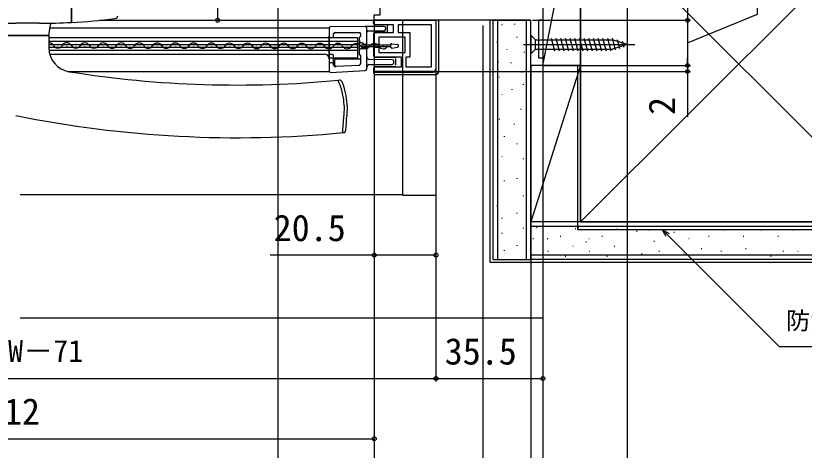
# Model space of a CAD drawing. Units: millimetres, scale not verified. Extents: x -525 to 525, y -785 to 780.
# Drawn here: x 0 to 261.7, y -632.5 to -488.2 of the extents above; entities that cross this region are included whole.
import ezdxf
from ezdxf.enums import TextEntityAlignment as Align

# ---------------------------------------------------------------- set-up
doc = ezdxf.new("R2010")
doc.units = ezdxf.units.MM
doc.header["$LTSCALE"] = 4
doc.linetypes.add('DOUBLE_CHAIN2', pattern=[12.8, 9, -1, 0.6, -0.6, 0.6, -1])
for name, color, linetype in [('0-3_YKK_11', 7, 'Continuous'), ('0-5_YKK_12', 2, 'Continuous'), ('0-6_YKK_13', 4, 'Continuous'), ('0-8_YKK_D', 6, 'Continuous'), ('0-A_YSS_K', 3, 'Continuous'), ('0-B_YSS_KE', 3, 'Continuous')]:
    doc.layers.add(name, color=color, linetype=linetype)
doc.styles.add('ＭＳ ゴシック', font='')
doc.styles.get('ＭＳ ゴシック').set_extended_font_data('MS Gothic')

msp = doc.modelspace()

# ---------------------------------------------------------------- linework, layer by layer
at = {"layer": '0-3_YKK_11'}
for points in [[(175, -375.7), (175, -436.3), (203, -436.3), (203, -439.7), (201.1, -439.7), (200.6, -439.2), (200.1, -438.7), (175, -438.7), (175, -489.7), (173.5, -489.7), (173.5, -502.2), (175, -502.2), (175, -504.7), (171, -504.7), (171, -489.7), (119, -489.7), (119, -487.9), (121, -487.9), (121, -479.7), (124.3, -479.7)], [(119, -489.7), (139.5, -489.7), (139.5, -505.7)], [(138.5, -506.7), (119, -506.7), (119, -505.2), (128, -505.2), (128, -501.9), (119, -501.9), (119, -498.65), (120.5, -498.65), (120.5, -500.4), (129.3, -500.4), (129.3, -495.3), (120.5, -495.3), (120.5, -497.75), (119, -497.75), (119, -493.8), (125.4, -493.8), (125.4, -491.2), (119, -491.2), (119, -489.7)]]:
    msp.add_lwpolyline(points, dxfattribs=at)
msp.add_lwpolyline([(138, -505.2), (138, -491.2), (126.9, -491.2), (126.9, -493.8), (130.8, -493.8), (130.8, -501.9), (129.5, -501.9), (129.5, -505.2)], close=True, dxfattribs=at)
msp.add_arc((138.5, -505.7), 1, 270.00001, 359.99999, dxfattribs=at)
at = {"layer": '0-5_YKK_12'}
for p, q in [((27.749, -489.7), (119.5, -489.7)), ((11.356, -492.17), (104, -492.17)), ((104, -492.17), (104, -506.67)), ((11, -495.37), (104, -495.37)), ((113.5, -495.47), (11, -495.47)), ((11, -496.67), (113.5, -496.67)), ((113.5, -502.17), (113.5, -495.47)), ((11, -497.72), (113.5, -497.72)), ((11, -498.62), (113.5, -498.62)), ((11.04, -499.67), (113.5, -499.67)), ((13.871, -497.662), (14.071, -497.663)), ((16.869, -498.43), (17.069, -498.43)), ((19.871, -497.677), (20.071, -497.677)), ((22.869, -498.444), (23.069, -498.445)), ((25.871, -497.691), (26.071, -497.692)), ((28.869, -498.459), (29.069, -498.459)), ((31.871, -497.706), (32.071, -497.706)), ((34.869, -498.473), (35.069, -498.473)), ((37.871, -497.72), (38.071, -497.721)), ((40.869, -498.487), (41.069, -498.488)), ((43.871, -497.735), (44.071, -497.735)), ((46.869, -498.502), (47.069, -498.502)), ((49.871, -497.749), (50.071, -497.75)), ((52.869, -498.516), (53.069, -498.517)), ((55.871, -497.764), (56.071, -497.764)), ((58.869, -498.531), (59.069, -498.531)), ((61.871, -497.778), (62.071, -497.778)), ((64.869, -498.545), (65.069, -498.546)), ((67.871, -497.792), (68.071, -497.793)), ((70.869, -498.56), (71.069, -498.56)), ((73.871, -497.807), (74.071, -497.807)), ((76.869, -498.574), (77.069, -498.574)), ((79.871, -497.821), (80.071, -497.822)), ((82.869, -498.588), (83.069, -498.589)), ((85.871, -497.836), (86.071, -497.836)), ((88.869, -498.603), (89.069, -498.603)), ((91.871, -497.85), (92.071, -497.851)), ((94.869, -498.617), (95.069, -498.618)), ((97.871, -497.865), (98.071, -497.865)), ((100.869, -498.632), (101.069, -498.632)), ((103.871, -497.879), (104.071, -497.879)), ((106.869, -498.646), (107.069, -498.647)), ((109.871, -497.893), (110.071, -497.894)), ((112.869, -498.661), (113.069, -498.661)), ((115.871, -497.908), (116.071, -497.908)), ((118.869, -498.675), (119.069, -498.676)), ((121.871, -497.922), (122.071, -497.923)), ((11.28, -500.97), (102.5, -500.97)), ((103.97, -502.17), (113.5, -502.17)), ((171, -504.7), (171.5, -504.7)), ((17.217, -506.67), (104, -506.67)), ((128.5, -547.7), (1.5, -547.7))]:
    msp.add_line(p, q, dxfattribs=at)
for centre, radius, start, end in [((10.968, -498.874), 1.718, 29.06471, 88.94298), ((16.968, -498.888), 1.718, 29.06471, 150.65963), ((22.968, -498.903), 1.718, 29.06471, 150.65963), ((28.968, -498.917), 1.718, 29.06471, 150.65963), ((34.968, -498.932), 1.718, 29.06471, 150.65963), ((40.968, -498.946), 1.718, 29.06471, 150.65963), ((46.968, -498.96), 1.718, 29.06471, 150.65963), ((52.968, -498.975), 1.718, 29.06471, 150.65963), ((58.968, -498.989), 1.718, 29.06471, 150.65963), ((64.968, -499.004), 1.718, 29.06471, 150.65963), ((70.968, -499.018), 1.718, 29.06471, 150.65963), ((13.972, -497.204), 1.718, 209.06471, 330.65963), ((19.972, -497.219), 1.718, 209.06471, 330.65963), ((25.972, -497.233), 1.718, 209.06471, 330.65963), ((31.972, -497.248), 1.718, 209.06471, 330.65963), ((37.972, -497.262), 1.718, 209.06471, 330.65963), ((43.972, -497.276), 1.718, 209.06471, 330.65963), ((49.972, -497.291), 1.718, 209.06471, 330.65963), ((55.972, -497.305), 1.718, 209.06471, 330.65963), ((61.972, -497.32), 1.718, 209.06471, 330.65963), ((67.972, -497.334), 1.718, 209.06471, 330.65963), ((73.972, -497.349), 1.718, 209.06471, 330.65963), ((76.968, -499.033), 1.718, 29.06471, 150.65963), ((79.972, -497.363), 1.718, 209.06471, 330.65963), ((82.968, -499.047), 1.718, 29.06471, 150.65963), ((85.972, -497.378), 1.718, 209.06471, 330.65963), ((88.968, -499.062), 1.718, 29.06471, 150.65963), ((91.972, -497.392), 1.718, 209.06471, 330.65963), ((94.968, -499.076), 1.718, 29.06471, 150.65963), ((97.972, -497.406), 1.718, 209.06471, 330.65963), ((100.968, -499.09), 1.718, 29.06471, 150.65963), ((103.972, -497.421), 1.718, 209.06471, 330.65963), ((106.968, -499.105), 1.718, 29.06471, 150.65963), ((109.972, -497.435), 1.718, 209.06471, 330.65963), ((112.968, -499.119), 1.718, 29.06471, 150.65963), ((115.972, -497.45), 1.718, 209.06471, 330.65963), ((118.968, -499.134), 1.718, 29.06471, 150.65963), ((121.972, -497.464), 1.718, 209.06471, 330.65963), ((102.5, -502.47), 1.5, 0, 90)]:
    msp.add_arc(centre, radius, start, end, dxfattribs=at)
at = {"layer": '0-6_YKK_13'}
for p, q in [((18.5, -490.415), (18.5, -485.7)), ((18.5, -485.7), (18.5, -490.415)), ((-7.9, -490.7), (0, -490.7)), ((7.9, -490.7), (0, -490.7)), ((11, -494.7), (11.508, -491.088)), ((122.304, -491.775), (116.004, -491.72)), ((118.8, -490.7), (118.8, -490.2)), ((122.9, -491.2), (119.3, -491.2)), ((123.4, -493.3), (123.4, -491.7)), ((139.6, -505.9), (139.6, -489.7)), ((104, -492.32), (104, -494.92)), ((105.5, -494.92), (105.5, -494.22)), ((106, -493.72), (114, -493.72)), ((114.5, -494.92), (114.5, -494.22)), ((116.5, -496.334), (116.5, -492.22)), ((116.996, -493.216), (122.304, -493.169)), ((118.8, -494.3), (118.8, -501.4)), ((122.9, -493.8), (119.3, -493.8)), ((122.8, -492.669), (122.8, -492.275)), ((171.001, -494.6), (172.551, -496.15)), ((11, -494.7), (0, -494.7)), ((0, -494.7), (11, -494.7)), ((11, -494.7), (11, -498.871)), ((104, -501.32), (104, -494.92)), ((104.5, -495.42), (104.873, -495.42)), ((104.873, -495.42), (105, -495.42)), ((114, -495.512), (114, -500.921)), ((114.127, -496.334), (114.092, -496.72)), ((114.522, -497.22), (114.593, -497.22)), ((114.593, -497.22), (114.592, -497.22)), ((115, -497.22), (114.593, -497.22)), ((116.5, -497.246), (116.5, -496.334)), ((116.5, -498.043), (116.5, -497.246)), ((172.551, -496.15), (198.085, -496.15)), ((177.746, -495.6), (178.871, -499.8)), ((179.299, -495.6), (180.424, -499.8)), ((180.852, -495.6), (181.977, -499.8)), ((182.404, -495.6), (183.53, -499.8)), ((183.957, -495.6), (185.083, -499.8)), ((185.51, -495.6), (186.636, -499.8)), ((187.063, -495.6), (188.189, -499.8)), ((188.616, -495.6), (189.742, -499.8)), ((190.169, -495.6), (191.295, -499.8)), ((191.722, -495.6), (192.847, -499.8)), ((193.275, -495.6), (194.4, -499.8)), ((194.828, -495.6), (195.953, -499.8)), ((196.381, -495.6), (197.506, -499.8)), ((197.934, -495.6), (198.99, -499.541)), ((203.001, -497.7), (198.085, -496.15)), ((199.608, -496.053), (200.422, -499.089)), ((201.304, -496.588), (201.854, -498.638)), ((124.504, -498), (114.504, -498)), ((114.593, -499.22), (114.522, -499.22)), ((115.5, -497.72), (115.5, -497.744)), ((116, -497.744), (115.5, -497.744)), ((115.5, -497.744), (115.5, -498)), ((115.5, -498.4), (115.5, -498.696)), ((115.5, -498.696), (115.5, -498.72)), ((115.5, -498.696), (116, -498.696)), ((116, -497.744), (116, -498)), ((116, -498.4), (116, -498.696)), ((116.5, -498.397), (116.5, -498.043)), ((116.5, -499.194), (116.5, -498.397)), ((116.5, -500.106), (116.5, -499.194)), ((124.504, -498.605), (124.504, -497.795)), ((124.846, -497.498), (126.746, -497.765)), ((124.846, -498.902), (126.746, -498.635)), ((127.004, -498.338), (127.004, -498.062)), ((168.501, -497.7), (205.501, -497.7)), ((172.551, -499.25), (198.085, -499.25)), ((203.001, -497.7), (198.085, -499.25)), ((203.001, -497.7), (198.085, -499.25)), ((104, -501.32), (104, -504.32)), ((104.961, -501.02), (104.3, -501.02)), ((105, -501.02), (104.961, -501.02)), ((105.5, -504.56), (105.5, -501.52)), ((114.567, -502.853), (114.567, -501.52)), ((116.5, -505.89), (116.5, -500.106)), ((119.3, -501.9), (125.6, -501.9)), ((126.1, -502.5), (126.1, -504.5)), ((104, -504.32), (104, -506.493)), ((104.873, -503.82), (104.5, -503.82)), ((104.956, -503.82), (104.873, -503.82)), ((105.933, -504.748), (105.933, -502.853)), ((106.026, -505.06), (106.248, -505.048)), ((106.233, -502.553), (114.267, -502.553)), ((106.248, -505.048), (106.313, -504.98)), ((106.313, -504.98), (114.029, -504.576)), ((114.503, -502.917), (114.567, -502.853)), ((114.503, -504.076), (114.503, -502.917)), ((125.004, -502.794), (117.491, -502.729)), ((117.491, -504.411), (125.004, -504.346)), ((125.5, -503.846), (125.5, -503.294)), ((104.526, -506.992), (116.026, -506.39)), ((118.8, -505.7), (118.8, -507.2)), ((118.8, -506.9), (138.6, -506.9)), ((125.6, -505.2), (119.3, -505.2)), ((119.3, -507.7), (139.4, -507.7)), ((110, -518.105), (109.881, -521.516)), ((110, -518.105), (109.982, -517.579))]:
    msp.add_line(p, q, dxfattribs=at)
at = {"layer": '0-6_YKK_13', "linetype": 'DOUBLE_CHAIN2'}
for p, q in [((109.001, -518.07), (108.881, -521.481)), ((109.001, -518.14), (108.982, -517.613))]:
    msp.add_line(p, q, dxfattribs=at)
at = {"layer": '0-6_YKK_13'}
for points in [[(116.004, -491.72), (116, -491.72), (104.496, -491.82)], [(140.4, -506.7), (140.4, -489.7), (119.3, -489.7)], [(171.001, -494.6), (171.001, -500.8), (172.551, -499.25), (172.551, -496.15)], [(-11, -494.7), (0, -494.7), (-11, -494.7)], [(114.504, -498), (114.504, -498.4), (124.504, -498.4)], [(115, -499.22), (114.593, -499.22), (114.592, -499.22)]]:
    msp.add_lwpolyline(points, dxfattribs=at)
msp.add_lwpolyline([(128.5, -489.7), (139.5, -489.7), (139.5, -547.9), (128.5, -547.9)], close=True, dxfattribs=at)
for centre, radius, start, end in [((7.9, -293.2), 197.5, 273.07659, 277.31263), ((32.911, -488.102), 1, 277.31263, 355), ((7.9, -293.2), 197.5, 270, 273.07659), ((12.003, -491.157), 0.5, 91.18732, 172), ((104.5, -492.32), 0.5, 90.5, 180), ((116, -492.22), 0.5, 0, 89.5), ((119.3, -490.2), 0.5, 90, 180), ((119.3, -490.7), 0.5, 180, 270), ((122.3, -492.275), 0.5, 0, 89.5), ((122.9, -491.7), 0.5, 0, 90), ((117, -493.716), 0.5, 90.5, 180), ((119.3, -494.3), 0.5, 90, 180), ((122.3, -492.669), 0.5, 270.5, 0), ((122.9, -493.3), 0.5, 270, 0), ((104.5, -494.92), 0.5, 180, 270), ((115, -497.72), 0.5, 0, 90), ((116.001, -497.245), 0.499, 269.86814, 359.86749), ((19, -498.871), 8, 180, 260.91749), ((114.522, -499.72), 0.5, 90.00106, 180.00113), ((115, -498.72), 0.5, 270, 0), ((116.001, -499.195), 0.499, 0.13256, 90.13181), ((124.804, -497.795), 0.3, 82, 180), ((124.804, -498.605), 0.3, 180, 278), ((126.704, -498.062), 0.3, 0, 82), ((126.704, -498.338), 0.3, 278, 0), ((104.3, -501.32), 0.3, 90, 180), ((117.5, -501.729), 1, 180, 269.5), ((119.3, -501.4), 0.5, 180, 270), ((125.6, -502.4), 0.5, 0, 90), ((104.5, -504.32), 0.5, 90, 180), ((114.003, -504.076), 0.5, 273.00166, 359.99834), ((117.5, -505.411), 1, 90.5, 180), ((125, -503.294), 0.5, 0, 89.5), ((125, -503.846), 0.5, 270.5, 0), ((125.6, -504.7), 0.5, 270, 0), ((73.5, -157.95), 353.25, 260.91749, 275.48925), ((104.5, -506.493), 0.5, 180, 273), ((116, -505.89), 0.5, 273, 0), ((119.3, -505.7), 0.5, 90, 180), ((119.3, -507.2), 0.5, 180, 270), ((138.6, -505.9), 1, 270, 0), ((139.4, -506.7), 1, 270, 0), ((107.387, -510.575), 1, 23.53888, 95.48925), ((89.684, -518.287), 20.31, 2, 23.53888), ((73.5, -157.95), 370.75, 258.56554, 275.44518), ((32.348, -518.809), 77.58, 354.5881, 358), ((108.587, -526.031), 1, 275.44518, 354.5881)]:
    msp.add_arc(centre, radius, start, end, dxfattribs=at)
at = {"layer": '0-6_YKK_13', "linetype": 'DOUBLE_CHAIN2'}
for centre, radius, start, end in [((89.684, -518.287), 19.31, 2, 26.68999), ((32.348, -518.809), 76.58, 353.82533, 358)]:
    msp.add_arc(centre, radius, start, end, dxfattribs=at)
at = {"layer": '0-6_YKK_13'}
for centre, major_axis, ratio, start_param, end_param in [((106, -494.22), (0.354, -0.354), 0.999924, 2.3562326, 3.9269527), ((114, -494.22), (-0.354, -0.354), 0.999924, 2.3562326, 3.9269527), ((105, -494.92), (0.5, 0), 0.999962, 4.712389, 6.2831853), ((114.3, -495.512), (-0.212, 0.212), 0.999924, 5.6652293, 7.0685454), ((114.592, -496.72), (-0.337, 0.369), 0.999579, 0.8308003, 2.4007602), ((114.2, -494.92), (-0.212, 0.212), 0.999924, 2.5236367, 3.9269527), ((105, -501.52), (0.5, 0), 0.999962, 6.2831853, 7.8539816), ((114.3, -500.921), (-0.212, -0.212), 0.999924, 5.4978252, 7.0138864), ((114.267, -501.52), (-0.212, -0.212), 0.999924, 2.3562326, 3.8722937), ((104.956, -504.32), (0.5, 0), 0.999962, 6.2831853, 7.8539816), ((106, -504.56), (0.344, 0.363), 0.99992, 2.3300547, 3.9531306), ((106.233, -502.853), (0.212, -0.212), 0.999924, 2.3562326, 3.9269527), ((106.233, -504.748), (0.207, 0.218), 0.99992, 2.3300547, 3.9531306), ((114.267, -502.853), (-0.212, -0.212), 0.999924, 2.3562326, 3.9269527)]:
    msp.add_ellipse(centre, major_axis=major_axis, ratio=ratio, start_param=start_param, end_param=end_param, dxfattribs=at)
at = {"layer": '0-8_YKK_D'}
for p, q in [((67, -374.7), (67, -489.7)), ((203, -439.589), (203, -689.7)), ((223, -439.7), (223, -489.7)), ((87, -475.7), (87, -649.7)), ((119, -489.8), (119, -629.7)), ((119, -491.427), (119, -649.7)), ((155, -491.427), (155, -649.7)), ((171.5, -489.7), (224, -489.7)), ((171.5, -489.7), (224, -489.7)), ((223, -489.7), (223, -504.7)), ((119, -492.427), (119, -649.7)), ((139.5, -498.95), (139.5, -609.7)), ((223, -504.7), (223, -502.15)), ((175, -504.45), (175, -669.7)), ((175, -504.45), (175, -689.7)), ((175, -504.7), (175, -609.7)), ((175.5, -504.7), (224, -504.7)), ((175.5, -504.7), (224, -504.7)), ((223, -504.7), (223, -506.7)), ((119, -506.95), (119, -568.7)), ((139.5, -506.7), (139.5, -568.7)), ((139.5, -506.7), (224, -506.7)), ((171, -505.2), (171, -649.7)), ((175, -505.2), (175, -649.7)), ((223, -506.7), (223, -521.755)), ((155, -508.7), (155, -669.7)), ((155, -509.7), (155, -669.7)), ((175, -508.7), (175, -689.7)), ((139.5, -555.1), (139.5, -609.7)), ((-139.5, -608.7), (139.5, -608.7)), ((139.5, -608.7), (175, -608.7)), ((-119, -628.7), (119, -628.7))]:
    msp.add_line(p, q, dxfattribs=at)
for points in [[(223, -497.2), (246.212, -487.715), (246.212, -468.987)], [(215.89, -561.486), (214.57, -559.2), (216.856, -560.52)], [(214.57, -559.2), (216.373, -561.003), (253.45, -598.079), (376.149, -598.079)], [(139.5, -567.7), (119, -567.7), (84.495, -567.7)]]:
    msp.add_lwpolyline(points, dxfattribs=at)
for centre in [(67, -489.7), (223, -489.7), (223, -489.7), (223, -504.7), (223, -504.7), (223, -506.7), (119, -567.7), (139.5, -567.7), (139.5, -608.7), (139.5, -608.7), (175, -608.7), (119, -628.7)]:
    msp.add_circle(centre, 0.637, dxfattribs=at)
at = {"layer": '0-A_YSS_K'}
for p, q in [((174.997, -504.7), (187.498, -439.7)), ((187.5, -556.7), (292.5, -451.7)), ((187.5, -451.7), (292.5, -556.7)), ((157.5, -570.2), (157.5, -489.7)), ((160, -569.2), (160, -489.7)), ((161.341, -491.119), (161.341, -491.319)), ((165.552, -490.892), (165.552, -491.092)), ((169.5, -569.2), (169.5, -489.7)), ((159.692, -496.888), (159.692, -497.088)), ((166.286, -495.24), (166.286, -495.44)), ((162.989, -499.361), (162.989, -499.561)), ((168.78, -500.182), (168.78, -500.382)), ((160.095, -503.5), (160.095, -503.7)), ((164.383, -503.69), (164.383, -503.89)), ((171, -556.7), (171, -504.251)), ((187.5, -504.7), (171, -504.7)), ((187.5, -504.7), (171, -556.7)), ((187.5, -556.7), (187.5, -504.7)), ((168.001, -506.808), (168.001, -507.008)), ((160.517, -508.426), (160.517, -508.626)), ((164.637, -512.547), (164.637, -512.747)), ((168.434, -510.899), (168.434, -511.099)), ((161.341, -514.195), (161.341, -514.395)), ((167.61, -519.14), (167.61, -519.34)), ((160.517, -522.437), (160.517, -522.637)), ((165.462, -524.085), (165.462, -524.285)), ((162.165, -528.206), (162.165, -528.406)), ((166.286, -530.679), (166.286, -530.879)), ((161.341, -534.799), (161.341, -534.999)), ((168.434, -535.624), (168.434, -535.824)), ((162.165, -542.972), (162.165, -543.172)), ((166.286, -542.148), (166.286, -542.348)), ((168.434, -547.917), (168.434, -548.117)), ((159.692, -551.214), (159.692, -551.414)), ((166.286, -553.686), (166.286, -553.886)), ((161.341, -555.335), (161.341, -555.535)), ((187.5, -556.7), (171, -556.7)), ((168.434, -558.631), (168.434, -558.831)), ((352.494, -558.2), (171, -558.2)), ((172.911, -558.53), (173.111, -558.53)), ((185.708, -558.919), (185.908, -558.919)), ((186.684, -558.53), (186.884, -558.53)), ((199.481, -558.919), (199.681, -558.919)), ((206.108, -559.699), (206.308, -559.699)), ((210.199, -559.266), (210.399, -559.266)), ((218.44, -560.09), (218.64, -560.09)), ((234.923, -559.266), (235.123, -559.266)), ((247.217, -559.266), (247.417, -559.266)), ((257.931, -559.266), (258.131, -559.266)), ((161.341, -560.28), (161.341, -560.48)), ((171.616, -562.148), (171.816, -562.148)), ((176.419, -562.148), (176.619, -562.148)), ((180.767, -561.414), (180.967, -561.414)), ((190.192, -562.148), (190.392, -562.148)), ((194.54, -561.414), (194.74, -561.414)), ((223.385, -562.238), (223.585, -562.238)), ((229.978, -561.414), (230.178, -561.414)), ((241.448, -561.414), (241.648, -561.414)), ((252.986, -561.414), (253.186, -561.414)), ((166.286, -564.401), (166.286, -564.601)), ((184.887, -564.711), (185.087, -564.711)), ((189.216, -563.317), (189.416, -563.317)), ((198.66, -564.711), (198.86, -564.711)), ((202.989, -563.317), (203.189, -563.317)), ((211.847, -563.062), (212.047, -563.062)), ((162.165, -566.049), (162.165, -566.249)), ((352.494, -567.7), (171, -567.7)), ((176.646, -566.359), (176.846, -566.359)), ((187.463, -567.605), (187.663, -567.605)), ((189.027, -567.605), (189.227, -567.605)), ((190.419, -566.359), (190.619, -566.359)), ((202.8, -567.605), (203, -567.605)), ((207.726, -567.183), (207.926, -567.183)), ((213.495, -566.359), (213.695, -566.359)), ((221.737, -567.183), (221.937, -567.183)), ((227.506, -565.535), (227.706, -565.535)), ((234.099, -566.359), (234.299, -566.359)), ((242.272, -565.535), (242.472, -565.535)), ((254.635, -566.359), (254.835, -566.359)), ((259.579, -566.359), (259.78, -566.359)), ((352.494, -570.2), (157.5, -570.2)), ((175, -569.2), (175, -588.7)), ((182.415, -568.007), (182.615, -568.007)), ((196.188, -568.007), (196.388, -568.007)), ((250.514, -568.007), (250.714, -568.007)), ((175, -588.7), (1.497, -588.7))]:
    msp.add_line(p, q, dxfattribs=at)
msp.add_lwpolyline([(187.498, -504.7), (187.498, -439.7), (174.998, -439.7), (174.997, -504.7)], close=True, dxfattribs=at)
at = {"layer": '0-B_YSS_KE'}
for p, q in [((158.5, -569.2), (158.5, -489.7)), ((158.5, -489.7), (171, -489.7)), ((171, -569.2), (171, -489.7)), ((186.5, -504.7), (186.5, -559.2)), ((352.494, -556.7), (171, -556.7)), ((171, -569.2), (171, -556.7)), ((186.5, -559.2), (352.494, -559.2)), ((158.5, -569.2), (171, -569.2)), ((352.494, -569.2), (171, -569.2))]:
    msp.add_line(p, q, dxfattribs=at)
msp.add_lwpolyline([(292.5, -451.7), (187.5, -451.7), (187.5, -556.7), (292.5, -556.7)], dxfattribs=at)

# ---------------------------------------------------------------- texts
at = {"layer": '0-8_YKK_D', "style": 'ＭＳ ゴシック'}
msp.add_text('2', height=8.798, rotation=90, dxfattribs=at).set_placement((221.5, -521.141), align=Align.BOTTOM_LEFT)
for s, height, p in [('20.5', 8.798, (85.609, -565.7)), ('防湿気密フィルム（別途）', 5.865, (255.731, -594.154)), ('網戸出来幅＝W－71', 7.331, (-62.557, -605.393)), ('35.5', 8.798, (142.386, -606.7)), ('W－112', 8.798, (-27.92, -626.7))]:
    msp.add_text(s, height=height, dxfattribs=at).set_placement(p, align=Align.BOTTOM_LEFT)

doc.saveas('drawing.dxf')
